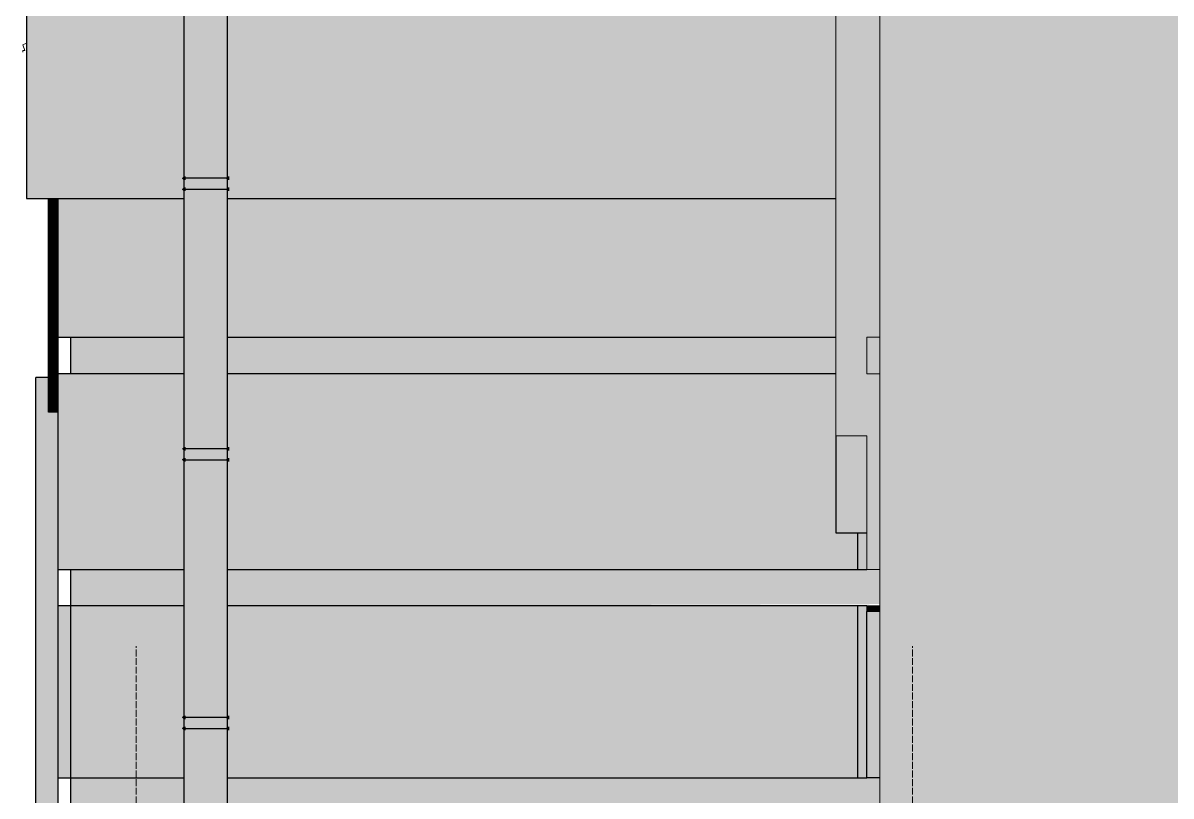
# Model space of a CAD drawing. Header units: millimetres. Extents: x -11345 to 411485, y -9810 to 73012.
# Drawn here: x 332464 to 335124, y 2196 to 3986 of the extents above; entities that cross this region are included whole.
import ezdxf

# ---------------------------------------------------------------- set-up
doc = ezdxf.new("R2010")
doc.units = ezdxf.units.MM
doc.linetypes.add('PDF_IMPORT', pattern=[1, 0.8, -0.2])
for name, color, linetype in [('PDF _Линии', 7, 'Continuous'), ('PDF _Оси', 7, 'Continuous'), ('PDF _Стены наружные', 7, 'Continuous'), ('PDF _Стены отделка', 7, 'Continuous'), ('PDF _Узлы', 7, 'Continuous')]:
    doc.layers.add(name, color=color, linetype=linetype)
for name, color, linetype, true_color in [('PDF _Обобщенные модели', 7, 'Continuous', 0xb5bcbf), ('PDF _Ограждение', 7, 'Continuous', 0x7f7f7f), ('PDF _Стены штриховка поверхности', 7, 'Continuous', 0xcacbcc)]:
    doc.layers.add(name, color=color, linetype=linetype, true_color=true_color)

msp = doc.modelspace()

# ---------------------------------------------------------------- hatches: boundary and pattern name
at = {"layer": 'PDF _Обобщенные модели', "transparency": 33554559}
h = msp.add_hatch(color=256, dxfattribs=at)
h.paths.add_polyline_path([(332933.43573, 15047.23301), (332933.43573, 15042.99997), (332937.66877, 15047.23301), (332937.66877, 15055.69908)])
h.paths.add_polyline_path([(332844.54192, 15034.53389), (332844.54192, 15040.88345), (332848.77496, 15034.53389), (332852.16139, 15027.76103), (332848.77496, 15030.30085)])
h.paths.add_polyline_path([(332929.20269, 15030.30085), (332924.96965, 15021.83478), (332924.96965, 15026.06781)], flags=0)
h.paths.add_polyline_path([(332912.27054, 15013.3687), (332905.92098, 15011.25218), (332908.0375, 15013.3687)], flags=0)
h.paths.add_polyline_path([(332929.20269, -293.29797), (332924.96965, -293.29797), (332920.73661, -289.06493), (332920.73661, -286.94841), (332924.96965, -289.06493)], flags=0)
h.paths.add_polyline_path([(332861.47407, 15013.3687), (332865.70711, 15013.3687), (332874.17319, 15009.13566)], flags=0)
h.paths.add_polyline_path([(332844.54192, 15017.60174), (332848.77496, 15013.3687), (332848.77496, 15009.13566), (332853.008, 15009.13566), (332857.24104, 15004.90262), (332848.77496, 15009.13566), (332844.54192, 15013.3687)], flags=0)
h.paths.add_polyline_path([(332869.94015, 15017.60174), (332878.40623, 15017.60174), (332886.87231, 15013.3687)], flags=0)
h.paths.add_polyline_path([(332920.73661, 15026.06781), (332920.73661, 15021.83478), (332924.96965, 15013.3687), (332924.96965, 15009.13566), (332920.73661, 15004.90262), (332912.27054, 15000.66958), (332903.80446, 14996.43655), (332916.50357, 15004.90262), (332920.73661, 15009.13566), (332924.96965, 15009.13566), (332920.73661, 15013.3687), (332920.73661, 15021.83478), (332916.50357, 15017.60174), (332916.50357, 15021.83478)], flags=0)
h.paths.add_polyline_path([(332929.20269, 15360.47784), (332924.96965, 15352.01177), (332908.0375, 15339.31265), (332886.87231, 15335.07961), (332876.28971, 15339.31265), (332878.40623, 15339.31265), (332886.87231, 15335.07961), (332895.33838, 15339.31265), (332903.80446, 15339.31265), (332908.0375, 15343.54569), (332924.96965, 15352.01177), (332924.96965, 15356.24481)], flags=0)
h.paths.add_polyline_path([(332941.9018, 15375.71678), (332941.9018, 15377.41), (332956.01193, 15397.16418), (332950.36788, 15385.87607)], flags=0)
h.paths.add_polyline_path([(332793.74546, 15428.20646), (332793.74546, 15394.34215), (332789.51242, 15385.87607), (332793.74546, 15377.41), (332802.21154, 15356.24481), (332810.67761, 15343.54569), (332814.91065, 15335.07961), (332840.30888, 15275.81708), (332840.30888, 15225.02062), (332836.07584, 15225.02062), (332836.07584, 15182.69023), (332840.30888, 15051.46604), (332840.30888, 15047.23301), (332836.07584, 15055.69908), (332836.07584, 15047.23301), (332840.30888, 15042.99997), (332840.30888, 15034.53389), (332836.07584, 15047.23301), (332836.07584, 6098.58994), (332840.30888, 5497.49849), (332836.07584, 5497.49849), (332836.07584, 4341.87902), (332840.30888, 4337.64599), (332848.77496, 4337.64599), (332844.54192, 4320.71383), (332848.77496, 4320.71383), (332844.54192, 4316.48079), (332836.07584, 4316.48079), (332836.07584, 244.2979), (332891.10534, 244.2979), (332903.80446, 231.59879), (332903.80446, 214.66663), (332899.57142, 210.4336), (332891.10534, 206.20056), (332891.10534, 201.96752), (332903.80446, 201.96752), (332903.80446, -382.19177), (332908.0375, -377.95873), (332912.27054, -377.95873), (332924.96965, -365.25962), (332929.20269, -361.02658), (332937.66877, -344.09443), (332937.66877, -335.62835), (332933.43573, -322.92924), (332937.66877, -331.39531), (332937.66877, 4316.48079), (332929.20269, 4316.48079), (332924.96965, 4320.71383), (332929.20269, 4320.71383), (332924.96965, 4337.64599), (332933.43573, 4337.64599), (332937.66877, 4341.87902), (332937.66877, 15038.76693), (332933.43573, 15038.76693), (332935.97555, 15033.68728), (332933.43573, 15026.06781), (332933.43573, 15038.76693), (332929.20269, 15034.53389), (332933.43573, 15051.46604), (332937.66877, 15064.16516), (332937.66877, 15106.49554), (332933.43573, 15182.69023), (332937.66877, 15182.69023), (332937.66877, 15275.81708), (332963.067, 15335.07961), (332963.067, 15339.31265), (332971.53307, 15352.01177), (332971.53307, 15360.47784), (332984.23219, 15385.87607), (332979.99915, 15402.80823), (332979.99915, 15428.20646), (332984.23219, 15445.13861), (332975.76611, 15428.20646), (332967.30003, 15415.50734), (332967.30003, 15411.2743), (332963.067, 15407.04127), (332963.067, 15411.2743), (332988.46523, 15453.60469), (332992.69826, 15462.07076), (332975.76611, 15462.07076), (332971.53307, 15453.60469), (332954.60092, 15411.2743), (332950.36788, 15407.04127), (332924.96965, 15377.41), (332891.10534, 15373.17696), (332861.47407, 15377.41), (332857.24104, 15377.41), (332848.77496, 15385.87607), (332827.60977, 15411.2743), (332806.44458, 15462.07076), (332781.04635, 15462.07076), (332810.67761, 15411.2743), (332827.60977, 15385.87607), (332831.84281, 15377.41), (332836.07584, 15373.17696), (332840.30888, 15366.8274), (332831.84281, 15377.41), (332823.37673, 15385.87607), (332819.14369, 15394.34215), (332810.67761, 15407.04127), (332806.44458, 15415.50734), (332797.9785, 15428.20646), (332785.27938, 15449.37165)], flags=0)
for points in [[(332840.30888, 3626.49554), (332840.30888, 3630.72858), (332836.07584, 3630.72858), (332831.84281, 3626.49554), (332836.07584, 3622.2625), (332840.30888, 3622.2625)], [(332941.9018, 3626.49554), (332941.9018, 3630.72858), (332937.66877, 3630.72858), (332933.43573, 3626.49554), (332937.66877, 3622.2625), (332941.9018, 3622.2625)], [(332840.30888, 3601.09731), (332840.30888, 3605.33035), (332836.07584, 3605.33035), (332831.84281, 3601.09731), (332836.07584, 3596.86427), (332840.30888, 3596.86427)], [(332941.9018, 3601.09731), (332941.9018, 3605.33035), (332937.66877, 3605.33035), (332933.43573, 3601.09731), (332937.66877, 3596.86427), (332941.9018, 3596.86427)], [(332840.30888, 3000.00587), (332840.30888, 3004.23891), (332836.07584, 3004.23891), (332831.84281, 3000.00587), (332836.07584, 2995.77283), (332840.30888, 2995.77283)], [(332941.9018, 3000.00587), (332941.9018, 3004.23891), (332937.66877, 3004.23891), (332933.43573, 3000.00587), (332937.66877, 2995.77283), (332941.9018, 2995.77283)], [(332840.30888, 2974.60764), (332840.30888, 2978.84068), (332836.07584, 2978.84068), (332831.84281, 2974.60764), (332836.07584, 2970.3746), (332840.30888, 2970.3746)], [(332941.9018, 2974.60764), (332941.9018, 2978.84068), (332937.66877, 2978.84068), (332933.43573, 2974.60764), (332937.66877, 2970.3746), (332941.9018, 2970.3746)], [(332840.30888, 2377.74923), (332840.30888, 2381.98227), (332836.07584, 2381.98227), (332831.84281, 2377.74923), (332836.07584, 2373.51619), (332840.30888, 2373.51619)], [(332941.9018, 2377.74923), (332941.9018, 2381.98227), (332937.66877, 2381.98227), (332933.43573, 2377.74923), (332937.66877, 2373.51619), (332941.9018, 2373.51619)], [(332840.30888, 2352.351), (332840.30888, 2356.58404), (332836.07584, 2356.58404), (332831.84281, 2352.351), (332836.07584, 2348.11796), (332840.30888, 2348.11796)], [(332941.9018, 2352.351), (332941.9018, 2356.58404), (332937.66877, 2356.58404), (332933.43573, 2352.351), (332937.66877, 2348.11796), (332941.9018, 2348.11796)]]:
    msp.add_hatch(color=7, dxfattribs=at).paths.add_polyline_path(points)
at = {"layer": 'PDF _Стены наружные', "true_color": 0xe2e2e2, "transparency": 33554687}
for points in [[(334448.86346, 4333.41295), (334279.54192, 4333.41295), (334279.54192, 4032.86722), (334347.27054, 4032.86722), (334347.27054, 3258.22121), (332937.66877, 3258.22121), (332937.66877, 3173.56044), (334347.27054, 3173.56044), (334347.27054, 2805.2861), (334419.23219, 2805.2861), (334419.23219, 2720.62534), (332937.66877, 2720.62534), (332937.66877, 2635.96457), (333064.65992, 2635.96457), (334448.86346, 2640.19761)], [(332836.07584, 3258.22121), (332573.62747, 3258.22121), (332573.62747, 3173.56044), (332836.07584, 3173.56044)], [(332836.07584, 2720.62534), (332573.62747, 2720.62534), (332573.62747, 2635.96457), (332836.07584, 2635.96457)], [(334448.86346, 2635.96457), (334419.23219, 2635.96457), (334419.23219, 2623.26545), (334448.86346, 2623.26545)], [(332836.07584, 2238.05897), (332573.62747, 2238.05897), (332573.62747, 2153.3982), (332836.07584, 2153.3982)], [(334448.86346, 2238.05897), (332937.66877, 2238.05897), (332937.66877, 2153.3982), (334448.86346, 2153.3982)]]:
    msp.add_hatch(color=254, dxfattribs=at).paths.add_polyline_path(points)
at = {"layer": 'PDF _Стены наружные', "true_color": 0xf4cc95, "transparency": 33554687}
for points in [[(334419.23219, 2805.2861), (334398.067, 2805.2861), (334398.067, 2720.62534), (334419.23219, 2720.62534)], [(334419.23219, 2635.96457), (334398.067, 2635.96457), (334398.067, 2238.05897), (334419.23219, 2238.05897)]]:
    msp.add_hatch(color=31, dxfattribs=at).paths.add_polyline_path(points)
at = {"layer": 'PDF _Стены штриховка поверхности', "transparency": 33554687}
for points in [[(332836.07584, 3258.22121), (332836.07584, 4032.86722), (332472.03455, 4032.86722), (332472.03455, 3579.93212), (332543.9962, 3579.93212), (332543.9962, 3258.22121)], [(332937.66877, 4032.86722), (332937.66877, 3258.22121), (334347.27054, 3258.22121), (334347.27054, 4032.86722)], [(332836.07584, 3173.56044), (332543.9962, 3173.56044), (332543.9962, 3084.66663), (332522.83101, 3084.66663), (332522.83101, 3165.09436), (332493.19974, 3165.09436), (332493.19974, 244.2979), (332565.16139, 244.2979), (332565.16139, 316.25955), (332569.39443, 324.72563), (332577.86051, 328.95867), (332586.32658, 333.19171), (332590.55962, 333.19171), (332590.55962, 328.95867), (332599.0257, 324.72563), (332603.25874, 316.25955), (332603.25874, 244.2979), (332836.07584, 244.2979), (332836.07584, 413.61944), (332543.9962, 413.61944), (332543.9962, 498.2802), (332836.07584, 498.2802), (332836.07584, 849.62239), (332543.9962, 849.62239), (332543.9962, 934.28315), (332836.07584, 934.28315), (332836.07584, 1281.3923), (332543.9962, 1281.3923), (332543.9962, 1366.05307), (332836.07584, 1366.05307), (332836.07584, 1717.39525), (332543.9962, 1717.39525), (332543.9962, 1802.05602), (332836.07584, 1802.05602), (332836.07584, 2153.3982), (332543.9962, 2153.3982), (332543.9962, 2238.05897), (332836.07584, 2238.05897), (332836.07584, 2635.96457), (332543.9962, 2635.96457), (332543.9962, 2720.62534), (332836.07584, 2720.62534)], [(334347.27054, 3173.56044), (332937.66877, 3173.56044), (332937.66877, 2720.62534), (334398.067, 2720.62534), (334398.067, 2805.2861), (334347.27054, 2805.2861)], [(334398.067, 2635.96457), (332937.66877, 2635.96457), (332937.66877, 2238.05897), (334398.067, 2238.05897)], [(334448.86346, 2623.26545), (334419.23219, 2623.26545), (334419.23219, 2238.05897), (334448.86346, 2238.05897)]]:
    msp.add_hatch(color=256, dxfattribs=at).paths.add_polyline_path(points)
at = {"layer": 'PDF _Узлы', "true_color": 0x939393, "transparency": 33554687}
msp.add_hatch(color=252, dxfattribs=at).paths.add_polyline_path([(346720.44163, 15474.76988), (340154.99915, 18459.06191), (340370.8841, 18353.23596), (334271.07584, 15474.76988), (334224.51242, 15449.37165), (334012.86051, 15352.01177), (334012.86051, 15157.292), (334025.55962, 15161.52504), (334177.949, 15237.71973), (334448.86346, 15161.52504), (334448.86346, -670.03838), (336417.22629, -670.03838), (339291.45933, -686.97053), (348904.68941, -686.97053), (352286.88705, -737.76699), (353552.56552, -737.76699), (353552.56552, 3300.55159), (354035.13189, 3237.05602), (354035.13189, 3309.01767), (346132.0493, 4346.11206), (346132.0493, 15449.37165), (346335.23514, 15352.01177), (346568.05225, 15237.71973), (346720.44163, 15161.52504)])

# ---------------------------------------------------------------- linework, layer by layer
at = {"layer": 'PDF _Линии', "lineweight": 9}
msp.add_lwpolyline([(353552.56552, 3300.55159), (354035.13189, 3237.05602), (354035.13189, 3309.01767), (352981.10534, 3444.47489), (346132.0493, 4346.11206), (346132.0493, 15449.37165), (346720.44163, 15161.52504), (346720.44163, 15474.76988), (340154.99915, 18459.06191), (340370.8841, 18353.23596), (334012.86051, 15352.01177), (334012.86051, 15157.292), (334177.949, 15237.71973), (334448.86346, 15161.52504), (334448.86346, -670.03838), (336417.22629, -670.03838), (339240.66287, -686.97053), (345374.33543, -686.97053), (348904.68941, -686.97053), (352341.91655, -737.76699), (353552.56552, -737.76699)], close=True, dxfattribs=at)
at = {"layer": 'PDF _Линии', "lineweight": 30}
for points in [[(332836.07584, 14852.51324), (332836.07584, 244.2979)], [(332937.66877, -136.67555), (332937.66877, 14852.51324)], [(332472.03455, 4032.86722), (332472.03455, 3579.93212), (332836.07584, 3579.93212)], [(332543.9962, 3084.66663), (332522.83101, 3084.66663), (332522.83101, 3579.93212)], [(332543.9962, 3579.93212), (332543.9962, 3258.22121), (332590.55962, 3258.22121), (332836.07584, 3258.22121)], [(332937.66877, 3579.93212), (334347.27054, 3579.93212)], [(332543.9962, 3516.43655), (332522.83101, 3516.43655)], [(332543.9962, 3258.22121), (332543.9962, 3173.56044)], [(332573.62747, 3258.22121), (332573.62747, 3173.56044)], [(332937.66877, 3258.22121), (334347.27054, 3258.22121)], [(332836.07584, 3173.56044), (332590.55962, 3173.56044), (332543.9962, 3173.56044), (332543.9962, 1717.39525), (332543.9962, 244.2979)], [(334347.27054, 3173.56044), (332937.66877, 3173.56044)], [(332522.83101, 3165.09436), (332493.19974, 3165.09436)], [(334347.27054, 3029.63714), (334347.27054, 2805.2861), (334419.23219, 2805.2861)], [(334398.067, 2720.62534), (334398.067, 2805.2861)], [(332543.9962, 2720.62534), (332590.55962, 2720.62534), (332836.07584, 2720.62534)], [(332937.66877, 2720.62534), (334419.23219, 2720.62534)], [(332836.07584, 2635.96457), (332590.55962, 2635.96457), (332543.9962, 2635.96457)], [(334419.23219, 2635.96457), (332937.66877, 2635.96457)], [(334398.067, 2238.05897), (334398.067, 2635.96457)], [(334448.86346, 2238.05897), (334419.23219, 2238.05897), (334419.23219, 2623.26545)], [(332543.9962, 2238.05897), (332590.55962, 2238.05897), (332836.07584, 2238.05897)], [(332937.66877, 2238.05897), (334419.23219, 2238.05897)]]:
    msp.add_lwpolyline(points, dxfattribs=at)
for points in [[(332937.66877, 3601.09731), (332937.66877, 3626.49554), (332886.87231, 3626.49554), (332836.07584, 3626.49554), (332836.07584, 3601.09731), (332886.87231, 3601.09731)], [(332937.66877, 2974.60764), (332937.66877, 3000.00587), (332886.87231, 3000.00587), (332836.07584, 3000.00587), (332836.07584, 2974.60764), (332886.87231, 2974.60764)], [(332937.66877, 2352.351), (332937.66877, 2377.74923), (332886.87231, 2377.74923), (332836.07584, 2377.74923), (332836.07584, 2352.351), (332886.87231, 2352.351)]]:
    msp.add_lwpolyline(points, close=True, dxfattribs=at)
at = {"layer": 'PDF _Линии', "lineweight": 30, "ltscale": 29.208995}
msp.add_lwpolyline([(332493.19974, -437.22127), (332493.19974, 3165.09436)], dxfattribs=at)
at = {"layer": 'PDF _Линии', "lineweight": 30, "ltscale": 0.846638}
msp.add_lwpolyline([(332573.62747, 2720.62534), (332573.62747, 849.62239)], dxfattribs=at)
at = {"layer": 'PDF _Ограждение', "color": 7, "lineweight": 9}
for points in [[(332472.03455, 3939.74038), (332463.56847, 3935.50734), (332467.80151, 3922.80823), (332463.56847, 3922.80823), (332463.56847, 3918.57519), (332463.56847, 3922.80823), (332467.80151, 3922.80823), (332463.56847, 3935.50734)], [(332467.80151, 3922.80823), (332463.56847, 3922.80823), (332463.56847, 3918.57519), (332463.56847, 3922.80823)]]:
    msp.add_lwpolyline(points, close=True, dxfattribs=at)
at = {"layer": 'PDF _Ограждение', "color": 149, "lineweight": 0, "true_color": 0x373f43}
msp.add_lwpolyline([(332467.80151, 3922.80823), (332467.80151, 3922.80823), (332467.80151, 3922.80823)], dxfattribs=at)
at = {"layer": 'PDF _Ограждение', "color": 149, "true_color": 0x373f43, "transparency": 33554559}
for points in [[(332463.56847, 3935.50734), (332467.80151, 3922.80823), (332467.80151, 3922.80823)], [(332467.80151, 3922.80823), (332467.80151, 3922.80823), (332463.56847, 3935.50734)]]:
    msp.add_solid(points, dxfattribs=at)
at = {"layer": 'PDF _Оси', "linetype": 'PDF_IMPORT', "lineweight": 9, "ltscale": 20.022978}
for points in [[(332726.01685, -3607.76699), (332726.01685, 2542.83773)], [(334525.05815, -3607.76699), (334525.05815, 2542.83773)]]:
    msp.add_lwpolyline(points, dxfattribs=at)
at = {"layer": 'PDF _Стены отделка', "lineweight": 9}
for points in [[(334347.27054, 4333.41295), (334347.27054, 3029.63714), (334419.23219, 3029.63714), (334419.23219, 2720.62534), (334448.86346, 2720.62534)], [(334448.86346, 3173.56044), (334419.23219, 3173.56044), (334419.23219, 3258.22121), (334448.86346, 3258.22121)], [(334448.86346, 2635.96457), (334419.23219, 2635.96457), (334419.23219, 2623.26545), (334448.86346, 2623.26545)]]:
    msp.add_lwpolyline(points, dxfattribs=at)
at = {"layer": 'PDF _Стены штриховка поверхности', "lineweight": 0, "const_width": 21.16519}
msp.add_lwpolyline([(332533.4136, 3579.93212), (332533.4136, 3516.43655), (332533.4136, 3084.66663)], dxfattribs=at)

doc.saveas('drawing.dxf')
